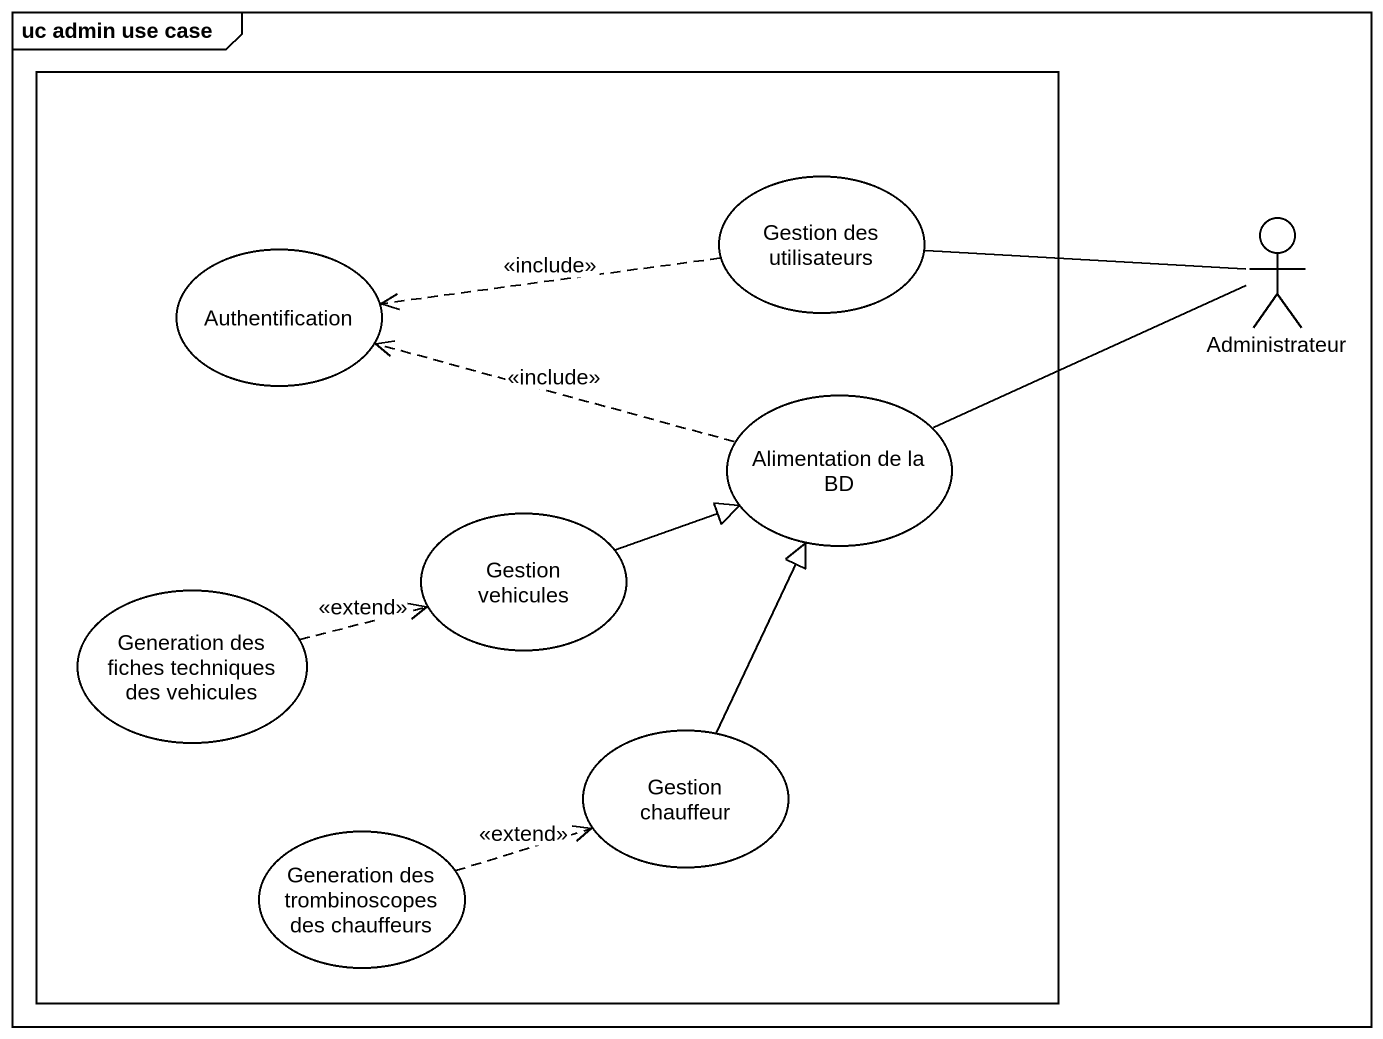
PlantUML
@startuml
mainframe uc admin use case
rectangle " " as rectangle1 {
  usecase "Gestion des utilisateurs" as Gestion_des_utilisateurs
  usecase Authentification
  usecase "Alimentation de la BD" as Alimentation_de_la_BD
  usecase "Gestion vehicules" as Gestion_vehicules
  usecase "Generation des fiches techniques des vehicules" as Generation_des_fiches
  usecase "Gestion chauffeur" as Gestion_chauffeur
  usecase "Generation des trombinoscopes des chauffeurs" as Generation_des
}
actor Administrateur
Gestion_des_utilisateurs .left.> Authentification : <<include>>
Administrateur -left- Gestion_des_utilisateurs
Administrateur -left- Alimentation_de_la_BD
Alimentation_de_la_BD .left.> Authentification : <<include>>
Gestion_vehicules -right-|> Alimentation_de_la_BD
Generation_des_fiches .right.> Gestion_vehicules : <<extend>>
Gestion_chauffeur -up-|> Alimentation_de_la_BD
Generation_des .right.> Gestion_chauffeur : <<extend>>
@enduml
